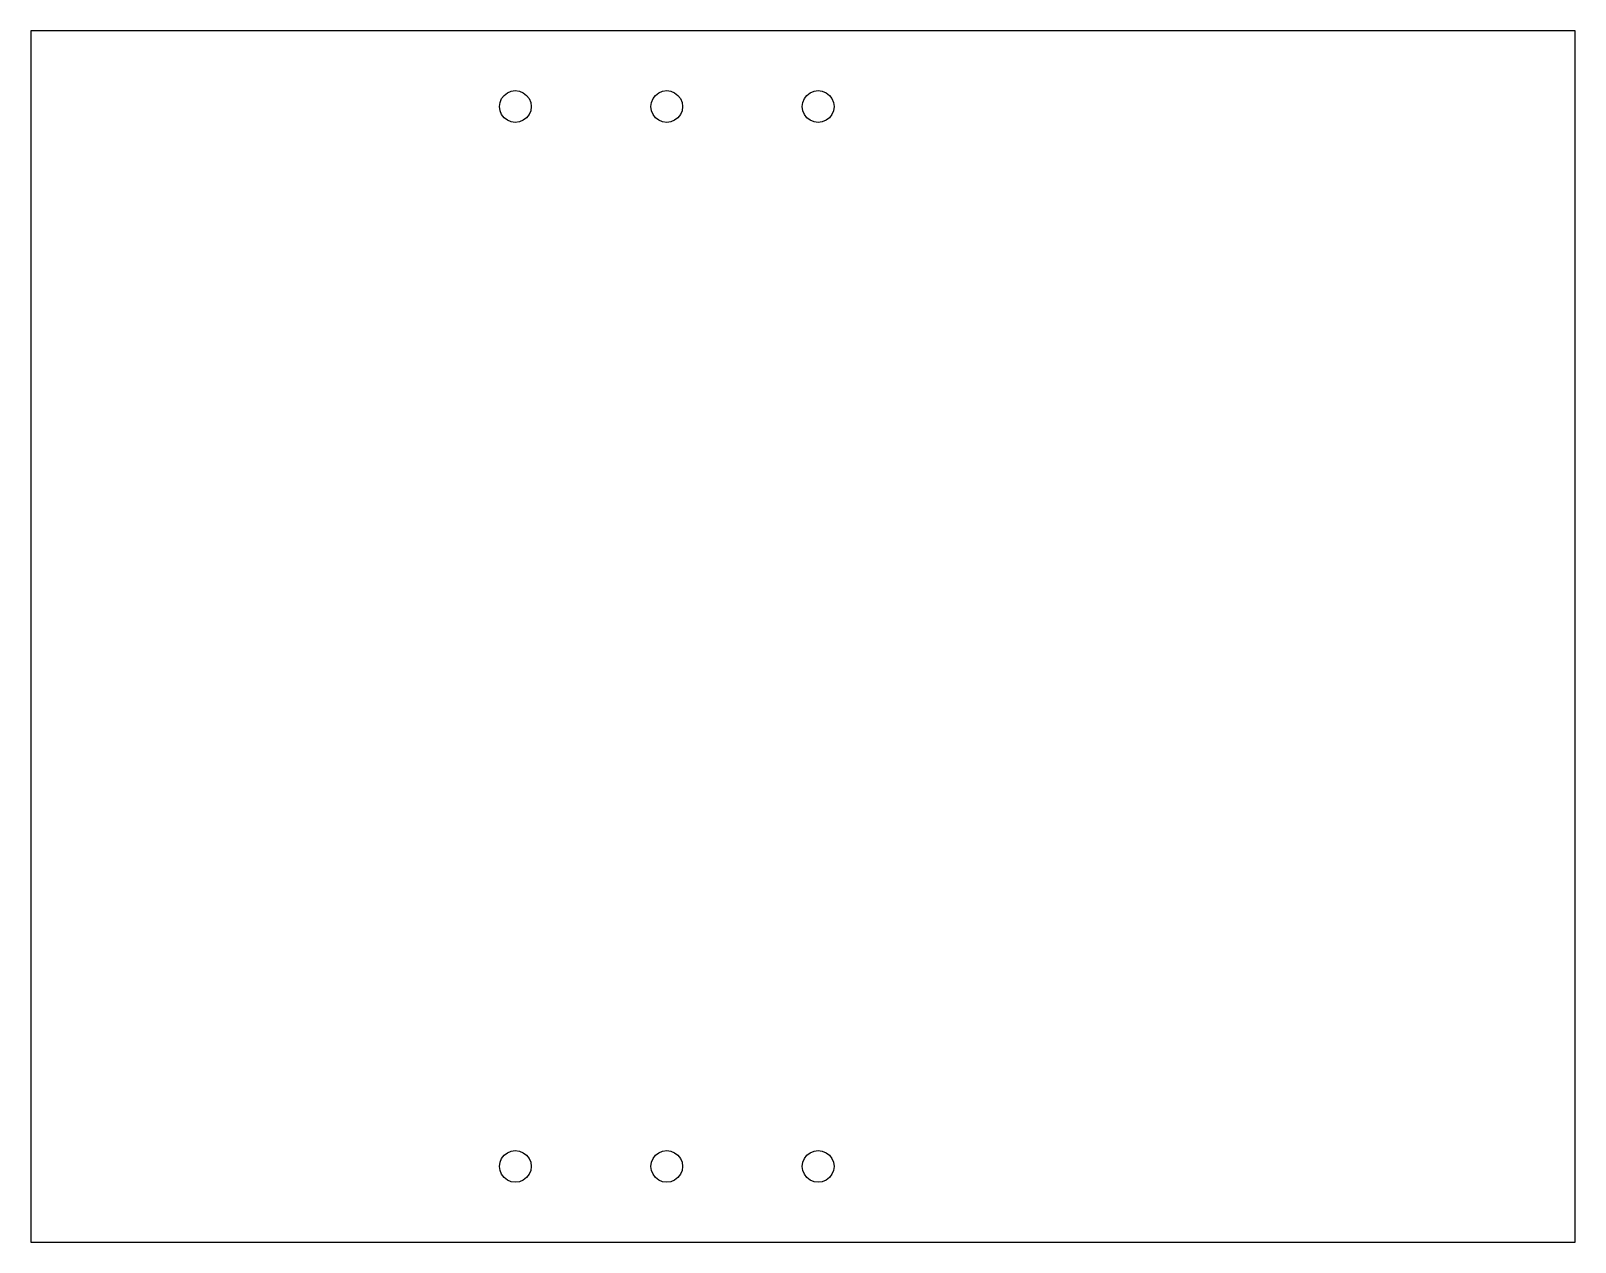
# Model space of a CAD drawing. Header units: metres. Extents: x 173 to 377, y -581 to -421.
import ezdxf

# ---------------------------------------------------------------- set-up
doc = ezdxf.new("R2010")
doc.units = ezdxf.units.M

msp = doc.modelspace()

# ---------------------------------------------------------------- linework, layer by layer
at = {"layer": 'Layer0'}
for points in [[(377.38, -420.98, 0), (173.38, -420.98, 0), (173.38, -580.98, 0), (377.38, -580.98, 0), (377.38, -420.98, 0)], [(239.41, -430.44, 0), (239.48, -430.98, 0), (239.41, -431.53, 0), (239.2, -432.03, 0), (238.87, -432.47, 0), (238.43, -432.8, 0), (237.93, -433.01, 0), (237.38, -433.08, 0), (236.84, -433.01, 0), (236.33, -432.8, 0), (235.9, -432.47, 0), (235.57, -432.03, 0), (235.36, -431.53, 0), (235.28, -430.98, 0), (235.36, -430.44, 0), (235.57, -429.93, 0), (235.9, -429.5, 0), (236.33, -429.17, 0), (236.84, -428.96, 0), (237.38, -428.88, 0), (237.93, -428.96, 0), (238.43, -429.17, 0), (238.87, -429.5, 0), (239.2, -429.93, 0), (239.41, -430.44, 0)], [(255.9, -429.5, 0), (256.33, -429.17, 0), (256.84, -428.96, 0), (257.38, -428.88, 0), (257.93, -428.96, 0), (258.43, -429.17, 0), (258.87, -429.5, 0), (259.2, -429.93, 0), (259.41, -430.44, 0), (259.48, -430.98, 0), (259.41, -431.53, 0), (259.2, -432.03, 0), (258.87, -432.47, 0), (258.43, -432.8, 0), (257.93, -433.01, 0), (257.38, -433.08, 0), (256.84, -433.01, 0), (256.33, -432.8, 0), (255.9, -432.47, 0), (255.57, -432.03, 0), (255.36, -431.53, 0), (255.28, -430.98, 0), (255.36, -430.44, 0), (255.57, -429.93, 0), (255.9, -429.5, 0)], [(279.41, -430.44, 0), (279.48, -430.98, 0), (279.41, -431.53, 0), (279.2, -432.03, 0), (278.87, -432.47, 0), (278.43, -432.8, 0), (277.93, -433.01, 0), (277.38, -433.08, 0), (276.84, -433.01, 0), (276.33, -432.8, 0), (275.9, -432.47, 0), (275.57, -432.03, 0), (275.36, -431.53, 0), (275.28, -430.98, 0), (275.36, -430.44, 0), (275.57, -429.93, 0), (275.9, -429.5, 0), (276.33, -429.17, 0), (276.84, -428.96, 0), (277.38, -428.88, 0), (277.93, -428.96, 0), (278.43, -429.17, 0), (278.87, -429.5, 0), (279.2, -429.93, 0), (279.41, -430.44, 0)], [(239.41, -570.44, 0), (239.48, -570.98, 0), (239.41, -571.53, 0), (239.2, -572.03, 0), (238.87, -572.47, 0), (238.43, -572.8, 0), (237.93, -573.01, 0), (237.38, -573.08, 0), (236.84, -573.01, 0), (236.33, -572.8, 0), (235.9, -572.47, 0), (235.57, -572.03, 0), (235.36, -571.53, 0), (235.28, -570.98, 0), (235.36, -570.44, 0), (235.57, -569.93, 0), (235.9, -569.5, 0), (236.33, -569.17, 0), (236.84, -568.96, 0), (237.38, -568.88, 0), (237.93, -568.96, 0), (238.43, -569.17, 0), (238.87, -569.5, 0), (239.2, -569.93, 0), (239.41, -570.44, 0)], [(255.9, -569.5, 0), (256.33, -569.17, 0), (256.84, -568.96, 0), (257.38, -568.88, 0), (257.93, -568.96, 0), (258.43, -569.17, 0), (258.87, -569.5, 0), (259.2, -569.93, 0), (259.41, -570.44, 0), (259.48, -570.98, 0), (259.41, -571.53, 0), (259.2, -572.03, 0), (258.87, -572.47, 0), (258.43, -572.8, 0), (257.93, -573.01, 0), (257.38, -573.08, 0), (256.84, -573.01, 0), (256.33, -572.8, 0), (255.9, -572.47, 0), (255.57, -572.03, 0), (255.36, -571.53, 0), (255.28, -570.98, 0), (255.36, -570.44, 0), (255.57, -569.93, 0), (255.9, -569.5, 0)], [(279.41, -570.44, 0), (279.48, -570.98, 0), (279.41, -571.53, 0), (279.2, -572.03, 0), (278.87, -572.47, 0), (278.43, -572.8, 0), (277.93, -573.01, 0), (277.38, -573.08, 0), (276.84, -573.01, 0), (276.33, -572.8, 0), (275.9, -572.47, 0), (275.57, -572.03, 0), (275.36, -571.53, 0), (275.28, -570.98, 0), (275.36, -570.44, 0), (275.57, -569.93, 0), (275.9, -569.5, 0), (276.33, -569.17, 0), (276.84, -568.96, 0), (277.38, -568.88, 0), (277.93, -568.96, 0), (278.43, -569.17, 0), (278.87, -569.5, 0), (279.2, -569.93, 0), (279.41, -570.44, 0)]]:
    msp.add_polyline3d(points, dxfattribs=at)

doc.saveas('drawing.dxf')
